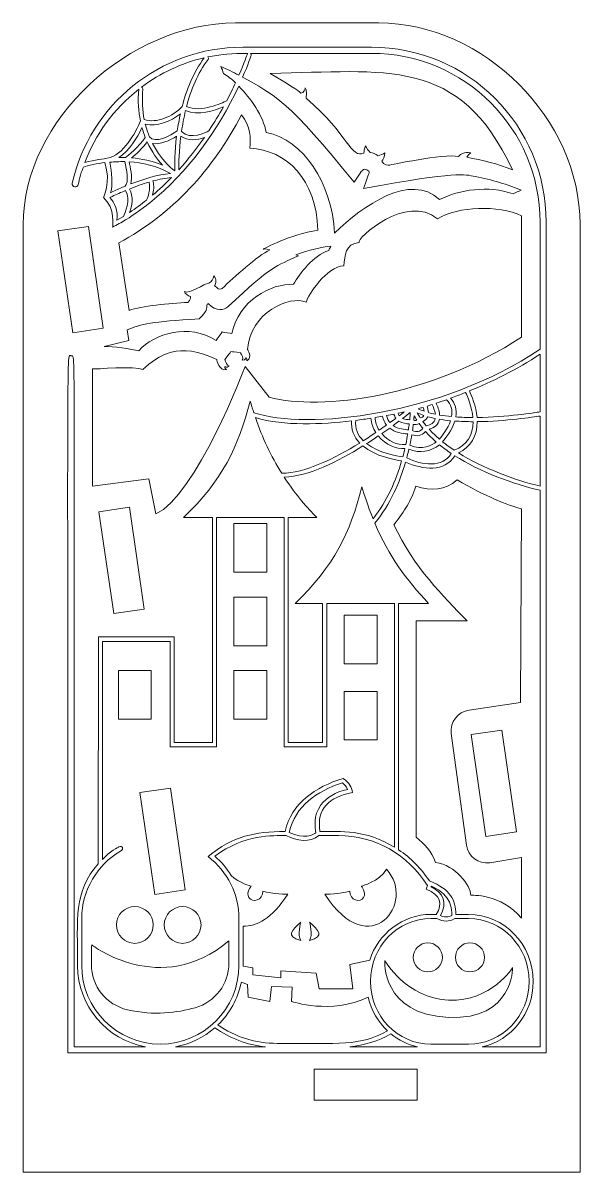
# Model space of a CAD drawing. Header units: inches. Extents: x 89 to 709, y 183 to 805.
# Drawn here: x 89.3 to 242.7, y 488.4 to 804.7 of the extents above; entities that cross this region are included whole.
import ezdxf

# ---------------------------------------------------------------- set-up
doc = ezdxf.new("R2010")
doc.units = ezdxf.units.IN
doc.header["$MEASUREMENT"] = 0
doc.layers.add('_U+0421_U+043B_U+043E_U+0439 1', color=7, linetype='Continuous')

# ---------------------------------------------------------------- blocks, each defined once
blk = doc.blocks.new('block 3')
at = {"layer": '_U+0421_U+043B_U+043E_U+0439 1', "color": 1, "lineweight": 9, "true_color": 0xff0000}
for points in [[(98.94, 747.42), (107.35, 748.66), (111.44, 720.63), (103.04, 719.39), (98.94, 747.42)], [(110.24, 670.11), (118.65, 671.35), (122.74, 643.32), (114.33, 642.08), (110.24, 670.11)], [(216.83, 580.74), (212.74, 608.78), (221.17, 609.99), (225.27, 581.96), (216.83, 580.74)], [(125.62, 564.78), (121.52, 592.81), (129.93, 594.06), (134.02, 566.02), (125.62, 564.78)], [(197.88, 508.11), (169.55, 508.11), (169.55, 516.66), (197.88, 516.66), (197.88, 508.11)]]:
    blk.add_lwpolyline(points, dxfattribs=at)
at = {"layer": '_U+0421_U+043B_U+043E_U+0439 1', "color": 7, "lineweight": 9, "true_color": 0xffffff}
for points in [[(156.46, 653.48), (147.41, 653.48), (147.41, 666.86), (156.46, 666.86), (156.46, 653.48)], [(156.46, 633.19), (147.41, 633.19), (147.41, 646.57), (156.46, 646.57), (156.46, 633.19)], [(186.83, 628.24), (177.78, 628.24), (177.78, 641.62), (186.83, 641.62), (186.83, 628.24)], [(115.61, 626.37), (124.66, 626.37), (124.66, 612.99), (115.61, 612.99), (115.61, 626.37)], [(156.46, 613.02), (147.41, 613.02), (147.41, 626.4), (156.46, 626.4), (156.46, 613.02)], [(186.83, 607.29), (177.78, 607.29), (177.78, 620.67), (186.83, 620.67), (186.83, 607.29)]]:
    blk.add_lwpolyline(points, dxfattribs=at)
at = {"layer": '_U+0421_U+043B_U+043E_U+0439 1', "color": 1, "lineweight": 9, "true_color": 0xff0000}
for points, knots in [([(187.3, 804.67), (187.3, 804.67), (147.83, 804.67), (147.83, 804.67), (118.81, 804.67), (89.34, 778.15), (89.41, 749.13), (89.41, 749.13), (89.41, 488.36), (89.41, 488.36), (89.41, 488.36), (242.72, 488.36), (242.72, 488.36), (242.72, 488.36), (242.72, 749.24), (242.72, 749.24), (242.72, 778.22), (216.27, 804.67), (187.3, 804.67)], [0, 0, 0, 0, 1, 1, 1, 2, 2, 2, 3, 3, 3, 4, 4, 4, 5, 5, 5, 6, 6, 6, 6]), ([(224.09, 764.24), (220.24, 765.89), (215.74, 766.91), (211.52, 767.71), (212.09, 768.54), (212.69, 768.9), (212.69, 768.9), (212.69, 768.9), (210.56, 769.46), (209.24, 767.95), (205.07, 768.69), (190.16, 765.53), (190.16, 765.53), (190.16, 765.53), (188.54, 765.52), (188.15, 766.62), (188.44, 767.05), (188.95, 767.97), (188.99, 768.93), (188.53, 768.6), (187.71, 768.27), (187.11, 768.05), (186.44, 768.6), (185.69, 768.9), (184.97, 769), (184.55, 769.48), (183.91, 770.25), (183.64, 770.81), (183.3, 770.14), (183.23, 769.35), (183.23, 768.79), (179.64, 767.35), (179.15, 773.69), (167.34, 783.93), (167.62, 786.17), (167.08, 786.78), (167.08, 786.78), (167.08, 786.78), (166.68, 785.26), (165.85, 785.32), (165.46, 785.86), (161.83, 788.26), (157.36, 790.79), (189.16, 791.29), (209.62, 795.68), (224.09, 764.24)], [0, 0, 0, 0, 1, 1, 1, 2, 2, 2, 3, 3, 3, 4, 4, 4, 5, 5, 5, 6, 6, 6, 7, 7, 7, 8, 8, 8, 9, 9, 9, 10, 10, 10, 11, 11, 11, 12, 12, 12, 13, 13, 13, 14, 14, 14, 15, 15, 15, 15]), ([(149.5, 779.39), (152.04, 776.07), (152.11, 773.13), (151.79, 770.18), (161.97, 769.72), (170.12, 761.58), (170.54, 747.64), (162.97, 746.52), (155.46, 742.4), (155.46, 742.4), (155.46, 742.4), (156.1, 742.62), (157.32, 742.21), (153.9, 740.58), (147.43, 734.67), (144.15, 731.54), (143.52, 730.99), (142.73, 731.78), (142.12, 732.35), (142.37, 732.96), (142.9, 734.19), (141.88, 735.06), (141.68, 734.22), (141.37, 733.41), (140.5, 733.04), (139.16, 733.02), (135.31, 729.86), (133.79, 730.75), (133.95, 730.07), (134.85, 729.61), (135.46, 729.36), (135.42, 728.8), (135.52, 728.49), (134.73, 727.76), (129.84, 727.48), (121.87, 726.81), (118.59, 725.55), (118.59, 725.55), (115.74, 744.14), (115.74, 744.14), (130.41, 752.01), (141.74, 764.35), (149.5, 779.39)], [0, 0, 0, 0, 1, 1, 1, 2, 2, 2, 3, 3, 3, 4, 4, 4, 5, 5, 5, 6, 6, 6, 7, 7, 7, 8, 8, 8, 9, 9, 9, 10, 10, 10, 11, 11, 11, 12, 12, 12, 13, 13, 13, 14, 14, 14, 14]), ([(226.6, 718.21), (201.83, 701.85), (171.24, 697.78), (157.14, 701.64), (157.14, 701.64), (150.5, 710.06), (150.5, 710.06), (150.5, 710.06), (136.91, 674.27), (125.91, 669.54), (125.91, 669.54), (123.99, 679.22), (123.99, 679.22), (123.99, 679.22), (108.52, 677.19), (108.52, 677.19), (108.52, 677.19), (108.52, 709.44), (108.52, 709.44), (109, 709.29), (120.6, 710.37), (122.32, 709.28), (126.58, 713.15), (132.42, 717.15), (142.68, 711.99), (142.68, 711.97), (143.33, 708.73), (145.35, 709.24), (144.73, 709.7), (144.92, 710.09), (144.92, 710.09), (144.92, 710.09), (145.36, 709.53), (146.09, 710.26), (145.47, 710.36), (145.12, 711.42), (144.96, 712.04), (145.76, 713.44), (146.53, 713.68), (146.62, 714.27), (147.12, 713.94), (147.66, 714.26), (149.22, 713.88), (149.57, 713.33), (150.1, 712.35), (149.74, 711.83), (150.77, 711.86), (150.67, 712.56), (150.67, 712.56), (150.67, 712.56), (151.08, 712.43), (150.99, 711.67), (152.74, 712.78), (151.16, 714.76), (151.14, 714.77), (152, 725.01), (162.7, 729.82), (167.35, 727.79), (167.74, 729.78), (173.03, 737.58), (177.66, 737.85), (178, 740.55), (178.01, 743.94), (181.89, 744.25), (180.86, 745.11), (195, 757.95), (203.52, 750.77), (209.18, 754.29), (220.21, 754.54), (226.63, 751.59), (226.63, 751.59), (226.6, 718.21), (226.6, 718.21)], [0, 0, 0, 0, 1, 1, 1, 2, 2, 2, 3, 3, 3, 4, 4, 4, 5, 5, 5, 6, 6, 6, 7, 7, 7, 8, 8, 8, 9, 9, 9, 10, 10, 10, 11, 11, 11, 12, 12, 12, 13, 13, 13, 14, 14, 14, 15, 15, 15, 16, 16, 16, 17, 17, 17, 18, 18, 18, 19, 19, 19, 20, 20, 20, 21, 21, 21, 22, 22, 22, 23, 23, 23, 24, 24, 24, 24]), ([(226.6, 558.21), (221, 565.06), (212.67, 564.54), (212.67, 564.54), (212.58, 567.2), (208.44, 572.85), (202.91, 573.57), (201.74, 576.81), (200.03, 578.55), (197.58, 580.54), (197.58, 580.54), (197.58, 640.05), (197.58, 640.05), (197.58, 640.05), (211.63, 640.05), (211.63, 640.05), (205.11, 646.9), (196.91, 654.7), (191.5, 666.56), (194.73, 670.88), (195.97, 672.63), (197.52, 677.12), (201.83, 675.85), (205.51, 675.85), (208.85, 678.9), (216.58, 674.42), (222.81, 671.9), (226.6, 670.88), (226.6, 670.88), (226.35, 617.61), (226.35, 617.61), (226.35, 617.61), (212.19, 615.48), (212.19, 615.48), (209.06, 615.09), (206.84, 612.21), (207.27, 609.08), (207.27, 609.08), (211.46, 578.36), (211.46, 578.36), (211.88, 575.26), (214.74, 573.08), (217.85, 573.49), (217.85, 573.49), (226.6, 574.93), (226.6, 574.93), (226.6, 574.93), (226.6, 558.21), (226.6, 558.21), (226.6, 558.21), (226.6, 558.21), (226.6, 558.21)], [0, 0, 0, 0, 1, 1, 1, 2, 2, 2, 3, 3, 3, 4, 4, 4, 5, 5, 5, 6, 6, 6, 7, 7, 7, 8, 8, 8, 9, 9, 9, 10, 10, 10, 11, 11, 11, 12, 12, 12, 13, 13, 13, 14, 14, 14, 15, 15, 15, 16, 16, 16, 17, 17, 17, 17])]:
    blk.add_open_spline(points, degree=3, knots=knots, dxfattribs=at)
at = {"layer": '_U+0421_U+043B_U+043E_U+0439 1', "color": 7, "lineweight": 9, "true_color": 0xffffff}
for points, knots in [([(110.07, 573.23), (103.17, 565.41), (104.39, 557.99), (104.39, 545.2), (104.39, 534.06), (112.45, 524.76), (123.04, 522.81), (123.04, 522.81), (103.41, 522.81), (103.41, 522.81), (103.41, 722.51), (103.82, 712.89), (102.65, 713.01), (101.26, 713.15), (101.72, 725.11), (101.72, 521.12), (101.72, 521.12), (233.41, 521.12), (233.41, 521.12), (233.41, 521.12), (233.41, 749.86), (233.41, 749.86), (233.41, 776.47), (211.88, 798), (185.27, 798), (185.27, 798), (149.86, 798), (149.86, 798), (126.92, 798), (107.77, 782.01), (102.91, 760.56), (102.8, 760.1), (103.12, 759.63), (103.59, 759.55), (104.04, 759.47), (104.46, 759.75), (104.56, 760.19), (104.85, 761.54), (105.47, 764.19), (106.02, 764.97), (107.02, 765.37), (110.15, 766.03), (111.87, 766.24), (113.68, 760.87), (111.47, 756.59), (111.47, 756.59), (114.9, 753.84), (114.02, 748.45), (114.02, 748.45), (115.23, 749.09), (116.44, 749.76), (117.58, 750.46), (118.15, 750.63), (122.44, 753.72), (124.02, 754.97), (124.12, 755.01), (124.21, 755.08), (124.28, 755.17), (134.82, 763.57), (143.03, 775.05), (148.75, 787.31), (151.95, 784.02), (155.54, 779.04), (156.33, 774.54), (166.48, 772.51), (174.38, 760.79), (175.15, 746.79), (183.07, 754.55), (195.91, 763.51), (204.07, 756.1), (209.46, 758.73), (217.45, 760.09), (224.3, 757.59), (225.06, 758.04), (225.8, 758.37), (226.52, 758.6), (223, 760.15), (218.41, 761.56), (213.88, 762.42), (210.81, 762.97), (209.26, 763.94), (183.12, 759.08), (184.71, 763.59), (184.77, 763.4), (184.61, 763.85), (184.15, 764.22), (184, 764.32), (183.41, 764.4), (182.6, 764.07), (182.77, 764.15), (180.5, 760.83), (162.88, 782.83), (158.24, 785.2), (149.83, 789.72), (151.4, 793.33), (152.14, 795.64), (152.16, 795.69), (152.23, 795.93), (152.14, 796.17), (151.95, 796.31), (151.95, 796.31), (185.27, 796.31), (185.27, 796.31), (210.95, 796.31), (231.72, 775.53), (231.72, 749.86), (231.72, 749.86), (231.72, 714.9), (231.72, 714.9), (204.47, 696.47), (167.41, 692.54), (152.9, 697.37), (152.49, 698.63), (152.72, 697.91), (151.89, 700.57), (148.62, 687.94), (144.3, 678.83), (133.53, 668.49), (133.53, 668.49), (141.49, 668.49), (141.49, 668.49), (141.49, 668.49), (141.49, 606.57), (141.49, 606.57), (141.49, 606.57), (130.97, 606.57), (130.97, 606.57), (130.97, 606.57), (130.96, 635.7), (130.96, 635.7), (130.96, 635.7), (110.12, 635.7), (110.12, 635.7), (110.12, 635.7), (110.07, 573.23), (110.07, 573.23)], [0, 0, 0, 0, 1, 1, 1, 2, 2, 2, 3, 3, 3, 4, 4, 4, 5, 5, 5, 6, 6, 6, 7, 7, 7, 8, 8, 8, 9, 9, 9, 10, 10, 10, 11, 11, 11, 12, 12, 12, 13, 13, 13, 14, 14, 14, 15, 15, 15, 16, 16, 16, 17, 17, 17, 18, 18, 18, 19, 19, 19, 20, 20, 20, 21, 21, 21, 22, 22, 22, 23, 23, 23, 24, 24, 24, 25, 25, 25, 26, 26, 26, 27, 27, 27, 28, 28, 28, 29, 29, 29, 30, 30, 30, 31, 31, 31, 32, 32, 32, 33, 33, 33, 34, 34, 34, 35, 35, 35, 36, 36, 36, 37, 37, 37, 38, 38, 38, 39, 39, 39, 40, 40, 40, 41, 41, 41, 42, 42, 42, 43, 43, 43, 44, 44, 44, 45, 45, 45, 45]), ([(139.25, 795.08), (136.28, 791.1), (134.39, 786.33), (133.18, 781.68), (130.66, 778.99), (126.08, 776.93), (122.74, 778.08), (122.26, 780.54), (122.07, 783.33), (122.36, 786.47), (122.38, 786.72), (122.23, 786.94), (122.01, 787.03), (127.16, 790.91), (133.02, 793.63), (139.25, 795.08)], [0, 0, 0, 0, 1, 1, 1, 2, 2, 2, 3, 3, 3, 4, 4, 4, 5, 5, 5, 5]), ([(151.29, 796.31), (151.19, 796.24), (151.11, 796.15), (151.07, 796.03), (151.05, 795.94), (150.33, 793.72), (148.81, 790.26), (147.13, 791.14), (145.43, 791.98), (143.82, 792.7), (144.15, 792.04), (144.39, 791.4), (144.53, 790.77), (145.68, 790.12), (146.85, 789.15), (147.88, 788.17), (147.18, 786.68), (146.37, 785.03), (145.43, 783.26), (144.24, 782.65), (138.3, 779.83), (134.39, 781.71), (135.58, 786.23), (137.43, 790.83), (140.29, 794.6), (140.46, 794.82), (140.43, 795.11), (140.26, 795.31), (145.39, 796.38), (149.13, 796.31), (151.29, 796.31)], [0, 0, 0, 0, 1, 1, 1, 2, 2, 2, 3, 3, 3, 4, 4, 4, 5, 5, 5, 6, 6, 6, 7, 7, 7, 8, 8, 8, 9, 9, 9, 10, 10, 10, 10]), ([(121.66, 777.72), (120.52, 774.6), (116.88, 768.17), (112.5, 767.42), (111.93, 767.33), (109, 767.03), (106.39, 766.25), (109.27, 773.91), (114.22, 780.91), (121.22, 786.42), (120.94, 783.17), (121.14, 780.28), (121.66, 777.72)], [0, 0, 0, 0, 1, 1, 1, 2, 2, 2, 3, 3, 3, 4, 4, 4, 4]), ([(133.01, 774.83), (133.27, 776.67), (133.63, 778.62), (134.11, 780.6), (137.58, 779.07), (142.11, 780.55), (144.52, 781.58), (143.36, 779.49), (142.04, 777.28), (140.54, 775), (139.59, 774.46), (135.51, 772.35), (133.01, 774.83)], [0, 0, 0, 0, 1, 1, 1, 2, 2, 2, 3, 3, 3, 4, 4, 4, 4]), ([(131.84, 774.96), (129.84, 773.59), (125.68, 771.38), (124.19, 773.28), (123.74, 774.37), (123.34, 775.55), (123.02, 776.82), (126.19, 776.07), (129.99, 777.49), (132.7, 779.69), (132.34, 778.07), (132.06, 776.48), (131.84, 774.96)], [0, 0, 0, 0, 1, 1, 1, 2, 2, 2, 3, 3, 3, 4, 4, 4, 4]), ([(117.56, 767.61), (116.93, 767.63), (116.33, 767.63), (115.74, 767.62), (118.53, 769.51), (120.81, 773), (122.11, 775.86), (122.38, 774.91), (122.68, 774.01), (123.02, 773.17), (121.34, 770.58), (118.19, 768.1), (117.56, 767.61)], [0, 0, 0, 0, 1, 1, 1, 2, 2, 2, 3, 3, 3, 4, 4, 4, 4]), ([(123.55, 771.94), (124.8, 769.23), (126.34, 767.11), (127.74, 765.57), (124.9, 766.74), (121.98, 767.31), (119.25, 767.52), (120.42, 768.5), (122.23, 770.14), (123.55, 771.94)], [0, 0, 0, 0, 1, 1, 1, 2, 2, 2, 3, 3, 3, 3]), ([(131.12, 763.92), (129.75, 765), (127.06, 767.48), (125, 771.52), (127.08, 771.04), (129.83, 772.38), (131.65, 773.49), (131.13, 769.2), (131.09, 765.67), (131.12, 763.92)], [0, 0, 0, 0, 1, 1, 1, 2, 2, 2, 3, 3, 3, 3]), ([(139.28, 773.15), (137.24, 770.21), (134.9, 767.2), (132.26, 764.28), (132.25, 766.1), (132.32, 769.48), (132.83, 773.5), (134.79, 772.09), (137.32, 772.42), (139.28, 773.15)], [0, 0, 0, 0, 1, 1, 1, 2, 2, 2, 3, 3, 3, 3]), ([(113.29, 766.35), (114.54, 766.46), (115.91, 766.52), (117.35, 766.49), (118.01, 764.25), (118.53, 760.79), (117.47, 759.73), (115.41, 758.88), (115.22, 758.83), (113.44, 757.95), (114.21, 760.14), (113.75, 763.55), (113.29, 766.35)], [0, 0, 0, 0, 1, 1, 1, 2, 2, 2, 3, 3, 3, 4, 4, 4, 4]), ([(118.54, 766.44), (122.19, 766.23), (126.21, 765.37), (129.93, 763.24), (126.47, 762.89), (122.65, 761.76), (119.02, 760.35), (119.52, 762.29), (118.91, 765.06), (118.54, 766.44)], [0, 0, 0, 0, 1, 1, 1, 2, 2, 2, 3, 3, 3, 3]), ([(118.63, 758.96), (120.42, 759.68), (122.25, 760.34), (124.06, 760.87), (124.6, 758.98), (123.68, 756.58), (123.39, 755.92), (121.9, 754.74), (120.34, 753.6), (118.71, 752.53), (119.33, 754.25), (119.88, 756.87), (118.63, 758.96)], [0, 0, 0, 0, 1, 1, 1, 2, 2, 2, 3, 3, 3, 4, 4, 4, 4]), ([(125.14, 761.18), (126.9, 761.65), (128.62, 761.98), (130.24, 762.13), (128.61, 760.46), (126.88, 758.83), (125.04, 757.27), (125.33, 758.41), (125.52, 759.86), (125.14, 761.18)], [0, 0, 0, 0, 1, 1, 1, 2, 2, 2, 3, 3, 3, 3]), ([(117.01, 751.44), (117.01, 751.44), (115.17, 750.36), (115.17, 750.36), (115.67, 752.83), (114.56, 755.24), (113.25, 756.6), (115.12, 757.55), (115.36, 757.6), (117.57, 758.53), (119.2, 756.03), (117.42, 752.23), (117.01, 751.44)], [0, 0, 0, 0, 1, 1, 1, 2, 2, 2, 3, 3, 3, 4, 4, 4, 4]), ([(118.46, 717.25), (118.46, 717.25), (118.03, 720.22), (118.03, 720.22), (121.94, 721.76), (124.63, 722.46), (137.82, 723.22), (140.22, 725.48), (139.83, 725.83), (140.06, 727.29), (140.21, 727.35), (140.32, 727.39), (140.39, 727.41), (140.39, 727.41), (140.46, 727.35), (140.46, 727.35), (142.51, 725.11), (144.81, 725.67), (145.86, 726.6), (157.77, 737.92), (158.97, 737.65), (165.19, 740.61), (165.19, 740.61), (164.44, 740.87), (164.44, 740.87), (168.09, 742.14), (171.44, 742.95), (174.15, 743.22), (173.91, 742.86), (173.71, 742.47), (173.55, 742.05), (169.27, 740.62), (165.5, 735.71), (163.83, 732.73), (157.65, 732.99), (148.64, 728.19), (146.86, 719.17), (146.62, 719.31), (144.47, 719.45), (144.23, 719.6), (144.18, 719.33), (142.57, 717.56), (142.51, 717.29), (135.04, 722.02), (125.5, 719.28), (121.22, 714.4), (119.27, 714.9), (114.03, 715.65), (111.67, 715.62), (111.67, 715.62), (118.46, 717.25), (118.46, 717.25)], [0, 0, 0, 0, 1, 1, 1, 2, 2, 2, 3, 3, 3, 4, 4, 4, 5, 5, 5, 6, 6, 6, 7, 7, 7, 8, 8, 8, 9, 9, 9, 10, 10, 10, 11, 11, 11, 12, 12, 12, 13, 13, 13, 14, 14, 14, 15, 15, 15, 16, 16, 16, 17, 17, 17, 17]), ([(231.72, 697.62), (230.32, 697.39), (222.53, 696.18), (214.37, 696.07), (214.1, 699.28), (212.83, 702.2), (212.26, 703.38), (218.28, 705.84), (225.44, 709.25), (231.72, 713.53), (231.72, 713.53), (231.72, 697.62), (231.72, 697.62)], [0, 0, 0, 0, 1, 1, 1, 2, 2, 2, 3, 3, 3, 4, 4, 4, 4]), ([(207.08, 701.38), (208.36, 701.85), (209.74, 702.37), (211.21, 702.96), (211.71, 701.91), (212.94, 699.1), (213.22, 696.06), (211.63, 696.06), (210.04, 696.11), (208.49, 696.22), (208.83, 698.24), (208.35, 699.96), (207.08, 701.38)], [0, 0, 0, 0, 1, 1, 1, 2, 2, 2, 3, 3, 3, 4, 4, 4, 4]), ([(200.6, 699.19), (201.01, 699.31), (201.48, 699.46), (202.01, 699.63), (202.29, 699.08), (202.76, 698.02), (202.9, 696.95), (202.24, 697.08), (201.6, 697.24), (200.99, 697.41), (200.97, 698.08), (200.78, 698.73), (200.6, 699.19)], [0, 0, 0, 0, 1, 1, 1, 2, 2, 2, 3, 3, 3, 4, 4, 4, 4]), ([(203.1, 699.99), (203.94, 700.27), (204.89, 700.59), (205.92, 700.96), (207.26, 699.67), (207.69, 698.13), (207.36, 696.31), (206.22, 696.41), (205.11, 696.55), (204.05, 696.73), (203.96, 698.02), (203.45, 699.27), (203.1, 699.99)], [0, 0, 0, 0, 1, 1, 1, 2, 2, 2, 3, 3, 3, 4, 4, 4, 4]), ([(182.07, 689.04), (175.12, 684.76), (166.92, 680.73), (160.6, 680.71), (157.66, 685.41), (155.25, 690.5), (153.34, 696.04), (161.24, 693.67), (171.66, 694.16), (179.82, 695.14), (179.66, 692.81), (180.41, 690.77), (182.07, 689.04)], [0, 0, 0, 0, 1, 1, 1, 2, 2, 2, 3, 3, 3, 4, 4, 4, 4]), ([(186.28, 696.06), (186.99, 696.18), (187.7, 696.3), (188.37, 696.42), (188.55, 695.43), (188.94, 694.63), (189.47, 693.98), (188.82, 693.52), (188.14, 693.04), (187.42, 692.54), (186.71, 693.65), (186.32, 694.87), (186.28, 696.06)], [0, 0, 0, 0, 1, 1, 1, 2, 2, 2, 3, 3, 3, 4, 4, 4, 4]), ([(189.48, 696.63), (190.19, 696.76), (190.86, 696.89), (191.51, 697.02), (191.59, 696.57), (191.76, 696.18), (192.01, 695.84), (191.5, 695.46), (190.96, 695.06), (190.38, 694.64), (189.95, 695.15), (189.62, 695.8), (189.48, 696.63)], [0, 0, 0, 0, 1, 1, 1, 2, 2, 2, 3, 3, 3, 4, 4, 4, 4]), ([(192.62, 697.24), (193.23, 697.37), (193.79, 697.49), (194.33, 697.6), (193.91, 697.28), (193.44, 696.91), (192.91, 696.52), (192.77, 696.73), (192.67, 696.97), (192.62, 697.24)], [0, 0, 0, 0, 1, 1, 1, 2, 2, 2, 3, 3, 3, 3]), ([(195.99, 697.47), (195.95, 696.94), (195.9, 696.26), (195.82, 695.46), (195.33, 695.45), (194.53, 695.5), (193.85, 695.79), (194.74, 696.47), (195.46, 697.04), (195.99, 697.47)], [0, 0, 0, 0, 1, 1, 1, 2, 2, 2, 3, 3, 3, 3]), ([(196.93, 695.3), (196.98, 695.75), (197.02, 696.18), (197.05, 696.55), (197.28, 696.14), (197.52, 695.75), (197.78, 695.35), (197.57, 695.17), (197.2, 695.23), (196.93, 695.3)], [0, 0, 0, 0, 1, 1, 1, 2, 2, 2, 3, 3, 3, 3]), ([(197.91, 697.35), (198.48, 697.08), (199.08, 696.84), (199.72, 696.62), (199.53, 696.23), (199.16, 696.06), (198.73, 695.98), (198.43, 696.43), (198.16, 696.88), (197.91, 697.35)], [0, 0, 0, 0, 1, 1, 1, 2, 2, 2, 3, 3, 3, 3]), ([(198.14, 698.49), (198.92, 698.68), (199, 698.71), (199.51, 698.86), (199.63, 698.56), (199.75, 698.18), (199.82, 697.79), (199.22, 698), (198.66, 698.23), (198.14, 698.49)], [0, 0, 0, 0, 1, 1, 1, 2, 2, 2, 3, 3, 3, 3]), ([(200.81, 696.29), (201.48, 696.1), (202.16, 695.94), (202.88, 695.79), (202.64, 694.53), (201.62, 694), (200.33, 693.8), (200.01, 694.19), (199.7, 694.58), (199.41, 694.99), (200.07, 695.21), (200.56, 695.63), (200.81, 696.29)], [0, 0, 0, 0, 1, 1, 1, 2, 2, 2, 3, 3, 3, 4, 4, 4, 4]), ([(231.72, 677.19), (225.25, 678.63), (215.89, 682.15), (209.24, 686.3), (212.69, 688.01), (214.43, 690.94), (214.42, 694.92), (222.34, 695.02), (229.84, 696.17), (231.72, 696.47), (231.72, 696.47), (231.72, 677.19), (231.72, 677.19), (231.72, 677.19), (231.72, 677.19), (231.72, 677.19)], [0, 0, 0, 0, 1, 1, 1, 2, 2, 2, 3, 3, 3, 4, 4, 4, 5, 5, 5, 5]), ([(180.97, 695.28), (182.41, 695.47), (183.81, 695.67), (185.15, 695.88), (185.23, 694.52), (185.69, 693.15), (186.49, 691.91), (185.4, 691.17), (184.25, 690.41), (183.05, 689.66), (181.5, 691.18), (180.76, 693.04), (180.97, 695.28)], [0, 0, 0, 0, 1, 1, 1, 2, 2, 2, 3, 3, 3, 4, 4, 4, 4]), ([(190.31, 693.16), (191.79, 692), (193.78, 691.6), (195.29, 691.57), (195.14, 690.66), (194.96, 689.69), (194.75, 688.67), (192.34, 688.34), (189.82, 689.61), (188.12, 691.62), (188.88, 692.15), (189.62, 692.66), (190.31, 693.16)], [0, 0, 0, 0, 1, 1, 1, 2, 2, 2, 3, 3, 3, 4, 4, 4, 4]), ([(192.87, 695.04), (193.79, 694.46), (194.95, 694.34), (195.69, 694.32), (195.63, 693.82), (195.55, 693.28), (195.47, 692.7), (194.6, 692.71), (192.7, 692.86), (191.26, 693.85), (191.83, 694.27), (192.37, 694.67), (192.87, 695.04)], [0, 0, 0, 0, 1, 1, 1, 2, 2, 2, 3, 3, 3, 4, 4, 4, 4]), ([(198.41, 694.42), (198.73, 693.98), (199.06, 693.55), (199.4, 693.13), (198.71, 692.09), (197.73, 691.95), (196.58, 692.47), (196.67, 693.07), (196.74, 693.64), (196.81, 694.17), (197.38, 694.04), (197.94, 694.07), (198.41, 694.42)], [0, 0, 0, 0, 1, 1, 1, 2, 2, 2, 3, 3, 3, 4, 4, 4, 4]), ([(203.99, 695.59), (204.98, 695.42), (206.01, 695.29), (207.07, 695.19), (206.32, 692.94), (204.71, 690.93), (203.99, 690.11), (202.99, 690.97), (202.05, 691.87), (201.18, 692.82), (202.66, 693.21), (203.72, 694.09), (203.99, 695.59)], [0, 0, 0, 0, 1, 1, 1, 2, 2, 2, 3, 3, 3, 4, 4, 4, 4]), ([(204.86, 689.39), (205.69, 690.33), (207.45, 692.54), (208.22, 695.09), (209.88, 694.97), (211.58, 694.91), (213.28, 694.91), (213.3, 691.12), (211.57, 688.49), (208.11, 687.03), (206.99, 687.77), (205.9, 688.55), (204.86, 689.39)], [0, 0, 0, 0, 1, 1, 1, 2, 2, 2, 3, 3, 3, 4, 4, 4, 4]), ([(183.97, 688.86), (185.08, 689.57), (186.16, 690.28), (187.18, 690.97), (189.25, 688.47), (192.08, 687.33), (194.49, 687.5), (194.32, 686.76), (194.13, 686), (193.92, 685.22), (192.35, 685.44), (187.29, 686.31), (183.97, 688.86)], [0, 0, 0, 0, 1, 1, 1, 2, 2, 2, 3, 3, 3, 4, 4, 4, 4]), ([(196.4, 691.32), (197.83, 690.78), (199.2, 691.02), (200.15, 692.24), (201.07, 691.21), (202.07, 690.23), (203.14, 689.31), (202.05, 688.48), (199.25, 686.85), (195.86, 688.48), (196.07, 689.48), (196.25, 690.43), (196.4, 691.32)], [0, 0, 0, 0, 1, 1, 1, 2, 2, 2, 3, 3, 3, 4, 4, 4, 4]), ([(193.61, 684.12), (192.11, 678.92), (189.67, 673.13), (185.73, 668.15), (184.17, 671.95), (183.39, 674.62), (182.66, 676.96), (179.39, 664.33), (175.07, 655.22), (164.3, 644.88), (164.3, 644.88), (171.86, 644.88), (171.86, 644.88), (171.86, 644.88), (171.86, 606.57), (171.86, 606.57), (171.86, 606.57), (162.39, 606.57), (162.39, 606.57), (162.39, 606.57), (162.39, 668.49), (162.39, 668.49), (162.39, 668.49), (170.26, 668.49), (170.26, 668.49), (167.65, 671.22), (164.64, 674.49), (161.3, 679.61), (167.9, 679.89), (176.08, 683.95), (182.95, 688.22), (186.42, 685.35), (191.73, 684.38), (193.61, 684.12)], [0, 0, 0, 0, 1, 1, 1, 2, 2, 2, 3, 3, 3, 4, 4, 4, 5, 5, 5, 6, 6, 6, 7, 7, 7, 8, 8, 8, 9, 9, 9, 10, 10, 10, 11, 11, 11, 11]), ([(207.27, 686.17), (204.81, 682.08), (199.29, 682.95), (195, 684.92), (195.23, 685.75), (195.43, 686.56), (195.61, 687.35), (198.57, 686.03), (201.65, 686.72), (204.02, 688.57), (205.06, 687.72), (206.15, 686.92), (207.27, 686.17)], [0, 0, 0, 0, 1, 1, 1, 2, 2, 2, 3, 3, 3, 4, 4, 4, 4]), ([(215.78, 522.81), (223.8, 524.6), (229.84, 532), (229.84, 540.83), (229.84, 551), (221.86, 559.27), (212.05, 559.27), (212.05, 559.27), (208.56, 559.27), (208.56, 559.27), (208.43, 563.25), (207.18, 566.09), (201.25, 568.48), (201.25, 568.48), (201.25, 568.48), (201.25, 568.48), (199.01, 571.93), (196.1, 574.83), (192.76, 577.06), (192.76, 577.06), (192.76, 644.88), (192.76, 644.88), (192.76, 644.88), (201.03, 644.88), (201.03, 644.88), (194.83, 651.4), (190.13, 657.86), (186.23, 666.95), (190.5, 672.18), (193.11, 678.32), (194.7, 683.81), (199.5, 681.65), (205.44, 680.99), (208.21, 685.55), (215.1, 681.14), (224.48, 677.63), (231.72, 676.03), (231.72, 676.03), (231.72, 522.82), (231.72, 522.82), (231.72, 522.82), (215.78, 522.82), (215.78, 522.82), (215.78, 522.82), (215.78, 522.81), (215.78, 522.81)], [0, 0, 0, 0, 1, 1, 1, 2, 2, 2, 3, 3, 3, 4, 4, 4, 5, 5, 5, 6, 6, 6, 7, 7, 7, 8, 8, 8, 9, 9, 9, 10, 10, 10, 11, 11, 11, 12, 12, 12, 13, 13, 13, 14, 14, 14, 15, 15, 15, 15]), ([(140.3, 575.22), (145.74, 571.04), (148.8, 564.69), (148.8, 558.16), (148.8, 558.16), (148.8, 545.21), (148.8, 545.21), (148.8, 533.27), (139.1, 523.56), (127.16, 523.56), (115.23, 523.56), (105.52, 533.27), (105.52, 545.21), (105.52, 545.21), (105.52, 558.16), (105.52, 558.16), (105.52, 566), (109.81, 572.9), (116.2, 576.7), (117.33, 577.36), (116.6, 578.26), (115.76, 577.89), (115.76, 577.89), (113.12, 576.47), (111.2, 574.43), (111.2, 574.43), (111.2, 634.44), (111.2, 634.44), (111.2, 634.44), (129.84, 634.44), (129.84, 634.44), (129.84, 634.44), (129.84, 605.44), (129.84, 605.44), (129.84, 605.44), (142.62, 605.44), (142.62, 605.44), (142.62, 605.44), (142.62, 668.49), (142.62, 668.49), (142.62, 668.49), (161.26, 668.49), (161.26, 668.49), (161.26, 668.49), (161.26, 605.44), (161.26, 605.44), (161.26, 605.44), (172.99, 605.44), (172.99, 605.44), (172.99, 605.44), (172.99, 644.88), (172.99, 644.88), (172.99, 644.88), (191.62, 644.88), (191.62, 644.88), (191.62, 644.88), (191.62, 577.78), (191.62, 577.78), (183.55, 582.67), (176.85, 582.1), (171.11, 582.1), (170.14, 588.55), (173.59, 591.48), (180.08, 592.84), (179.73, 594.36), (179.34, 595.41), (177.49, 596.71), (169.85, 594.37), (163.3, 589.92), (161.51, 582.1), (153.23, 582.1), (147.24, 580.84), (140.3, 575.22)], [0, 0, 0, 0, 1, 1, 1, 2, 2, 2, 3, 3, 3, 4, 4, 4, 5, 5, 5, 6, 6, 6, 7, 7, 7, 8, 8, 8, 9, 9, 9, 10, 10, 10, 11, 11, 11, 12, 12, 12, 13, 13, 13, 14, 14, 14, 15, 15, 15, 16, 16, 16, 17, 17, 17, 18, 18, 18, 19, 19, 19, 20, 20, 20, 21, 21, 21, 22, 22, 22, 23, 23, 23, 24, 24, 24, 24]), ([(170.02, 581.77), (169.31, 581.23), (166.79, 579.77), (162.62, 581.85), (164.27, 589.08), (170.25, 593.23), (177.28, 595.47), (177.74, 595.11), (178.34, 594.52), (178.67, 593.7), (175.34, 592.9), (172.89, 591.47), (171.39, 589.44), (169.12, 586.37), (169.8, 583.2), (170.02, 581.77)], [0, 0, 0, 0, 1, 1, 1, 2, 2, 2, 3, 3, 3, 4, 4, 4, 5, 5, 5, 5]), ([(152.17, 567.02), (152.17, 567.02), (148.91, 567.89), (146.64, 570), (145.44, 571.97), (143.94, 573.76), (142.2, 575.29), (150.38, 581.41), (158.19, 580.97), (161.83, 580.97), (164.79, 579.43), (168.34, 578.94), (170.84, 580.97), (170.84, 580.97), (176.25, 580.97), (176.25, 580.97), (186.16, 580.97), (195.49, 575.71), (200.68, 567.23), (200.56, 566.87), (200.5, 566.62), (200.39, 566.22), (204.38, 564.53), (204.97, 562.3), (203.15, 559.27), (203.15, 559.27), (201.68, 559.27), (201.68, 559.27), (193.84, 559.27), (187.18, 553.98), (184.81, 546.67), (184.81, 546.67), (179.3, 545.51), (179.3, 545.51), (179.3, 545.51), (180.14, 538.78), (180.14, 538.78), (180.14, 538.78), (170.89, 538.78), (170.89, 538.78), (170.89, 538.78), (170.05, 543.11), (170.05, 543.11), (170.05, 543.11), (160.32, 543.71), (160.32, 543.71), (160.32, 543.71), (160.32, 541.78), (160.32, 541.78), (160.32, 541.78), (152.63, 542.63), (152.63, 542.63), (152.63, 542.63), (152.63, 544.55), (152.63, 544.55), (152.63, 544.55), (149.93, 545.04), (149.93, 545.04), (149.94, 545.81), (149.94, 542.16), (149.94, 556.06), (153.62, 555.81), (157.98, 558.26), (162.24, 564.82), (162.24, 564.82), (158.01, 564.82), (155.35, 565.69), (155.45, 563.07), (152.43, 562.46), (151.56, 563.89), (150.68, 565.33), (152.17, 567.02), (152.17, 567.02)], [0, 0, 0, 0, 1, 1, 1, 2, 2, 2, 3, 3, 3, 4, 4, 4, 5, 5, 5, 6, 6, 6, 7, 7, 7, 8, 8, 8, 9, 9, 9, 10, 10, 10, 11, 11, 11, 12, 12, 12, 13, 13, 13, 14, 14, 14, 15, 15, 15, 16, 16, 16, 17, 17, 17, 18, 18, 18, 19, 19, 19, 20, 20, 20, 21, 21, 21, 22, 22, 22, 23, 23, 23, 24, 24, 24, 24]), ([(183.12, 563.89), (183.99, 565.33), (182.51, 567.02), (182.51, 567.02), (182.51, 567.02), (187.48, 568.35), (189.43, 571.68), (197.8, 562.69), (184.97, 545.54), (172.45, 564.82), (172.45, 564.82), (176.67, 564.82), (179.33, 565.69), (179.23, 563.07), (182.25, 562.46), (183.12, 563.89)], [0, 0, 0, 0, 1, 1, 1, 2, 2, 2, 3, 3, 3, 4, 4, 4, 5, 5, 5, 5]), ([(201.74, 566.86), (201.76, 566.92), (201.78, 566.98), (201.8, 567.03), (207.7, 564.43), (207.38, 560.66), (207.44, 558.98), (207.01, 558.72), (205.91, 558.25), (204.28, 558.94), (206.34, 562.39), (205.04, 565.27), (201.74, 566.86)], [0, 0, 0, 0, 1, 1, 1, 2, 2, 2, 3, 3, 3, 4, 4, 4, 4]), ([(120.13, 551.3), (117.34, 551.3), (115.07, 553.57), (115.07, 556.37), (115.07, 559.17), (117.34, 561.43), (120.13, 561.43), (122.93, 561.43), (125.2, 559.17), (125.2, 556.37), (125.2, 553.57), (122.93, 551.3), (120.13, 551.3)], [0, 0, 0, 0, 1, 1, 1, 2, 2, 2, 3, 3, 3, 4, 4, 4, 4]), ([(133.3, 551.3), (130.51, 551.3), (128.24, 553.57), (128.24, 556.37), (128.24, 559.17), (130.51, 561.43), (133.3, 561.43), (136.1, 561.43), (138.37, 559.17), (138.37, 556.37), (138.37, 553.57), (136.1, 551.3), (133.3, 551.3)], [0, 0, 0, 0, 1, 1, 1, 2, 2, 2, 3, 3, 3, 4, 4, 4, 4]), ([(165.81, 557.17), (165.81, 557.17), (164.89, 553.42), (165.81, 552.1), (161.44, 553.29), (163.43, 554.83), (165.81, 557.17)], [0, 0, 0, 0, 1, 1, 1, 2, 2, 2, 2]), ([(168.26, 552.1), (169.19, 553.42), (168.26, 557.17), (168.26, 557.17), (170.64, 554.83), (172.63, 553.29), (168.26, 552.1)], [0, 0, 0, 0, 1, 1, 1, 2, 2, 2, 2]), ([(201.68, 523.53), (192.49, 523.53), (185.02, 531.29), (185.02, 540.83), (185.02, 550.37), (192.49, 558.13), (201.68, 558.13), (201.68, 558.13), (203.34, 558.13), (203.34, 558.13), (204.93, 557.3), (206.77, 557.12), (208.21, 558.13), (208.21, 558.13), (212.05, 558.13), (212.05, 558.13), (221.23, 558.13), (228.7, 550.37), (228.7, 540.83), (228.7, 531.29), (221.23, 523.53), (212.05, 523.53), (212.05, 523.53), (201.68, 523.53), (201.68, 523.53)], [0, 0, 0, 0, 1, 1, 1, 2, 2, 2, 3, 3, 3, 4, 4, 4, 5, 5, 5, 6, 6, 6, 7, 7, 7, 8, 8, 8, 8]), ([(108.2, 545.48), (108.2, 548.51), (108.26, 550.91), (108.26, 550.91), (108.26, 550.91), (127.16, 536.18), (146.06, 551.97), (146.06, 551.97), (146.06, 545.88), (146.06, 545.88), (146.06, 540.16), (142.26, 535.15), (136.75, 533.58), (131.87, 532.19), (125.39, 531.35), (118.13, 533.02), (112.32, 534.35), (108.19, 539.52), (108.2, 545.48)], [0, 0, 0, 0, 1, 1, 1, 2, 2, 2, 3, 3, 3, 4, 4, 4, 5, 5, 5, 6, 6, 6, 6]), ([(200.82, 543.44), (198.61, 543.44), (196.82, 545.23), (196.82, 547.44), (196.82, 549.65), (198.61, 551.44), (200.82, 551.44), (203.03, 551.44), (204.82, 549.65), (204.82, 547.44), (204.82, 545.23), (203.03, 543.44), (200.82, 543.44)], [0, 0, 0, 0, 1, 1, 1, 2, 2, 2, 3, 3, 3, 4, 4, 4, 4]), ([(212.42, 543.44), (210.21, 543.44), (208.42, 545.23), (208.42, 547.44), (208.42, 549.65), (210.21, 551.44), (212.42, 551.44), (214.63, 551.44), (216.42, 549.65), (216.42, 547.44), (216.42, 545.23), (214.63, 543.44), (212.42, 543.44)], [0, 0, 0, 0, 1, 1, 1, 2, 2, 2, 3, 3, 3, 4, 4, 4, 4]), ([(188.95, 546.58), (188.95, 546.58), (194.98, 536.1), (206.55, 535.67), (218.33, 535.23), (224.17, 544.64), (224.17, 544.64), (224.17, 544.64), (224.4, 530.16), (206.56, 530.92), (187.93, 531.71), (188.95, 546.58), (188.95, 546.58)], [0, 0, 0, 0, 1, 1, 1, 2, 2, 2, 3, 3, 3, 4, 4, 4, 4]), ([(159.29, 523.77), (153.42, 523.77), (147.81, 525.54), (143.01, 528.87), (146.23, 532), (148.53, 536.06), (149.47, 540.61), (149.47, 540.61), (151.19, 539.98), (151.19, 539.98), (151.19, 539.98), (151.31, 536.5), (151.31, 536.5), (151.31, 536.5), (157.32, 535.3), (157.32, 535.3), (157.32, 535.3), (157.8, 539.38), (157.8, 539.38), (157.8, 539.38), (163.44, 539.26), (163.44, 539.26), (163.44, 539.26), (163.32, 535.3), (163.32, 535.3), (163.32, 535.3), (174.11, 531.59), (184.4, 536.48), (185.26, 532.84), (187.15, 529.62), (189.75, 527.18), (181.87, 522.95), (176.85, 523.77), (159.29, 523.77)], [0, 0, 0, 0, 1, 1, 1, 2, 2, 2, 3, 3, 3, 4, 4, 4, 5, 5, 5, 6, 6, 6, 7, 7, 7, 8, 8, 8, 9, 9, 9, 10, 10, 10, 11, 11, 11, 11]), ([(131.31, 522.81), (135.41, 523.57), (139.14, 525.44), (142.16, 528.09), (146.32, 525.14), (151.08, 523.35), (156.1, 522.81), (156.1, 522.81), (131.31, 522.81), (131.31, 522.81)], [0, 0, 0, 0, 1, 1, 1, 2, 2, 2, 3, 3, 3, 3]), ([(179.3, 522.81), (183.28, 523.23), (187.16, 524.43), (190.66, 526.38), (192.76, 524.66), (195.24, 523.42), (197.94, 522.81), (197.94, 522.81), (179.3, 522.81), (179.3, 522.81)], [0, 0, 0, 0, 1, 1, 1, 2, 2, 2, 3, 3, 3, 3])]:
    blk.add_open_spline(points, degree=3, knots=knots, dxfattribs=at)
blk = doc.blocks.new('block 2')
at = {"layer": '_U+0421_U+043B_U+043E_U+0439 1'}
blk.add_blockref('block 3', (0, 0), dxfattribs=at)

msp = doc.modelspace()

# ---------------------------------------------------------------- block references
at = {"layer": '_U+0421_U+043B_U+043E_U+0439 1'}
msp.add_blockref('block 2', (0, 0), dxfattribs=at)

doc.saveas('drawing.dxf')
